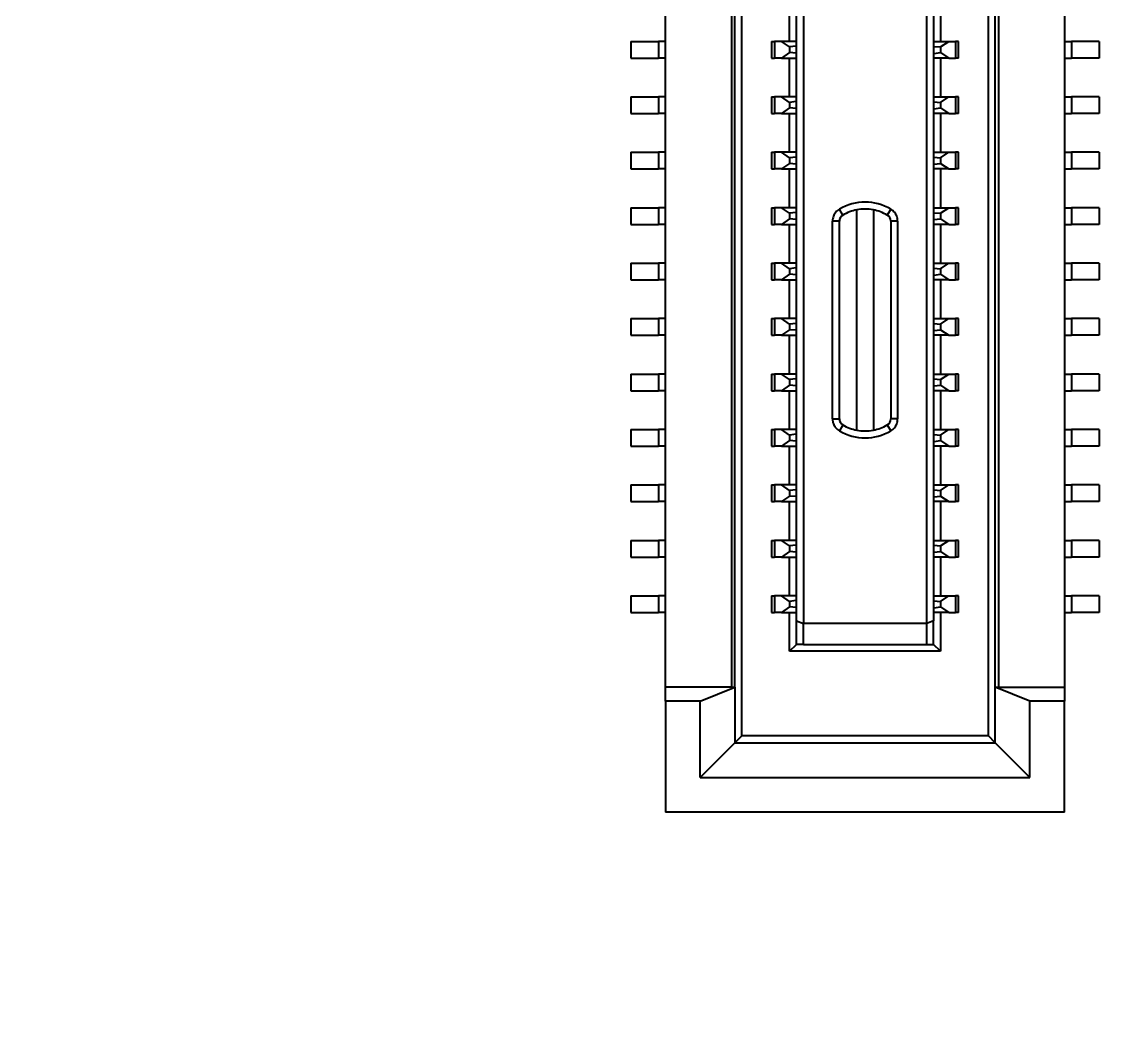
# Model space of a CAD drawing. Header units: millimetres. Extents: x 15 to 205, y 5 to 292.
# Drawn here: x 95.84 to 103.79, y 188.29 to 195.48 of the extents above; entities that cross this region are included whole.
import ezdxf

# ---------------------------------------------------------------- set-up
doc = ezdxf.new("R2010")
doc.units = ezdxf.units.MM
doc.layers.add('Geometries', color=7, linetype='Continuous')

msp = doc.modelspace()

# ---------------------------------------------------------------- linework, layer by layer
at = {"layer": 'Geometries', "linetype": 'Continuous', "lineweight": 40}
for p, q in [((101.035, 190.33), (101.035, 201.83)), ((102.815, 190.33), (102.815, 201.83)), ((100.96, 201.48), (100.96, 190.68)), ((100.985, 190.68), (100.985, 201.48)), ((102.865, 190.68), (102.865, 201.48)), ((102.89, 190.68), (102.89, 201.48)), ((101.48, 201.02), (101.48, 191.14)), ((102.37, 191.14), (102.37, 201.02)), ((100.485, 195.34), (100.485, 195.62)), ((101.38, 195.34), (101.38, 195.62)), ((101.43, 195.34), (101.43, 195.62)), ((102.42, 195.62), (102.42, 195.34)), ((102.47, 195.62), (102.47, 195.34)), ((103.365, 195.62), (103.365, 195.34)), ((100.235, 195.34), (100.235, 195.22)), ((100.235, 195.34), (100.435, 195.34)), ((100.435, 195.34), (100.435, 195.22)), ((100.485, 195.34), (100.435, 195.34)), ((100.485, 195.22), (100.485, 195.34)), ((101.25, 195.34), (101.2718, 195.34)), ((101.25, 195.34), (101.25, 195.22)), ((101.3213, 195.34), (101.2718, 195.34)), ((101.2718, 195.34), (101.2718, 195.22)), ((101.38, 195.34), (101.3213, 195.34)), ((101.38, 195.3), (101.3213, 195.34)), ((101.43, 195.34), (101.38, 195.34)), ((101.4275, 195.3059), (101.38, 195.3)), ((101.43, 195.22), (101.43, 195.34)), ((102.42, 195.34), (102.47, 195.34)), ((102.42, 195.34), (102.42, 195.2202)), ((102.47, 195.34), (102.5287, 195.34)), ((102.47, 195.3), (102.5287, 195.34)), ((102.5287, 195.34), (102.5782, 195.34)), ((102.6, 195.34), (102.5782, 195.34)), ((102.5782, 195.34), (102.5782, 195.22)), ((102.6, 195.22), (102.6, 195.34)), ((103.365, 195.34), (103.415, 195.34)), ((103.365, 195.34), (103.365, 195.22)), ((103.615, 195.34), (103.415, 195.34)), ((103.415, 195.34), (103.415, 195.22)), ((103.615, 195.34), (103.615, 195.22)), ((101.38, 195.26), (101.3213, 195.22)), ((101.38, 195.3), (101.38, 195.26)), ((101.4275, 195.2556), (101.38, 195.26)), ((102.4225, 195.3045), (102.47, 195.3)), ((102.4225, 195.2541), (102.47, 195.26)), ((102.47, 195.3), (102.47, 195.26)), ((102.47, 195.26), (102.5287, 195.22)), ((100.235, 195.22), (100.435, 195.22)), ((100.485, 195.22), (100.435, 195.22)), ((100.485, 194.94), (100.485, 195.22)), ((101.25, 195.22), (101.2718, 195.22)), ((101.3213, 195.22), (101.2718, 195.22)), ((101.3213, 195.22), (101.38, 195.22)), ((101.38, 194.94), (101.38, 195.22)), ((101.38, 195.22), (101.43, 195.22)), ((101.43, 194.94), (101.43, 195.22)), ((102.42, 195.2202), (102.42, 195.22)), ((102.47, 195.22), (102.42, 195.22)), ((102.42, 195.22), (102.42, 194.94)), ((102.47, 195.22), (102.47, 194.94)), ((102.5213, 195.22), (102.47, 195.22)), ((102.5213, 195.22), (102.5214, 195.22)), ((102.5287, 195.22), (102.5214, 195.22)), ((102.5287, 195.22), (102.5782, 195.22)), ((102.6, 195.22), (102.5782, 195.22)), ((103.365, 195.22), (103.415, 195.22)), ((103.365, 195.22), (103.365, 194.94)), ((103.615, 195.22), (103.415, 195.22)), ((100.235, 194.94), (100.435, 194.94)), ((100.235, 194.94), (100.235, 194.82)), ((100.485, 194.94), (100.435, 194.94)), ((100.435, 194.94), (100.435, 194.82)), ((100.485, 194.82), (100.485, 194.94)), ((101.25, 194.94), (101.2718, 194.94)), ((101.25, 194.94), (101.25, 194.82)), ((101.3213, 194.94), (101.2718, 194.94)), ((101.2718, 194.94), (101.2718, 194.82)), ((101.38, 194.9), (101.3213, 194.94)), ((101.38, 194.94), (101.3213, 194.94)), ((101.43, 194.94), (101.38, 194.94)), ((101.43, 194.82), (101.43, 194.94)), ((102.42, 194.94), (102.47, 194.94)), ((102.42, 194.94), (102.42, 194.8372)), ((102.47, 194.9), (102.5287, 194.94)), ((102.47, 194.94), (102.5287, 194.94)), ((102.5287, 194.94), (102.5782, 194.94)), ((102.6, 194.94), (102.5782, 194.94)), ((102.5782, 194.94), (102.5782, 194.82)), ((102.6, 194.82), (102.6, 194.94)), ((103.365, 194.94), (103.415, 194.94)), ((103.365, 194.94), (103.365, 194.82)), ((103.415, 194.94), (103.415, 194.82)), ((103.615, 194.94), (103.415, 194.94)), ((103.615, 194.94), (103.615, 194.82)), ((101.38, 194.86), (101.3213, 194.82)), ((101.4275, 194.9059), (101.38, 194.9)), ((101.38, 194.9), (101.38, 194.86)), ((101.4275, 194.8556), (101.38, 194.86)), ((102.42, 194.8372), (102.42, 194.82)), ((102.4225, 194.9045), (102.47, 194.9)), ((102.4225, 194.8541), (102.47, 194.86)), ((102.47, 194.9), (102.47, 194.86)), ((102.47, 194.86), (102.5287, 194.82)), ((100.235, 194.82), (100.435, 194.82)), ((100.485, 194.82), (100.435, 194.82)), ((100.485, 194.54), (100.485, 194.82)), ((101.25, 194.82), (101.2718, 194.82)), ((101.3213, 194.82), (101.2718, 194.82)), ((101.3213, 194.82), (101.38, 194.82)), ((101.38, 194.54), (101.38, 194.82)), ((101.38, 194.82), (101.43, 194.82)), ((101.43, 194.54), (101.43, 194.82)), ((102.47, 194.82), (102.42, 194.82)), ((102.42, 194.82), (102.42, 194.54)), ((102.47, 194.82), (102.47, 194.54)), ((102.5287, 194.82), (102.47, 194.82)), ((102.5287, 194.82), (102.5782, 194.82)), ((102.6, 194.82), (102.5782, 194.82)), ((103.365, 194.82), (103.415, 194.82)), ((103.365, 194.82), (103.365, 194.54)), ((103.615, 194.82), (103.415, 194.82)), ((100.235, 194.54), (100.235, 194.42)), ((100.235, 194.54), (100.435, 194.54)), ((100.485, 194.54), (100.435, 194.54)), ((100.435, 194.54), (100.435, 194.42)), ((100.485, 194.42), (100.485, 194.54)), ((101.25, 194.54), (101.2718, 194.54)), ((101.25, 194.54), (101.25, 194.42)), ((101.3213, 194.54), (101.2718, 194.54)), ((101.2718, 194.54), (101.2718, 194.42)), ((101.38, 194.54), (101.3213, 194.54)), ((101.38, 194.5), (101.3213, 194.54)), ((101.43, 194.54), (101.38, 194.54)), ((101.43, 194.42), (101.43, 194.54)), ((102.42, 194.54), (102.47, 194.54)), ((102.42, 194.54), (102.42, 194.4202)), ((102.47, 194.54), (102.5287, 194.54)), ((102.47, 194.5), (102.5287, 194.54)), ((102.5287, 194.54), (102.5782, 194.54)), ((102.5782, 194.54), (102.5782, 194.42)), ((102.6, 194.54), (102.5782, 194.54)), ((102.6, 194.42), (102.6, 194.54)), ((103.365, 194.54), (103.415, 194.54)), ((103.365, 194.54), (103.365, 194.42)), ((103.615, 194.54), (103.415, 194.54)), ((103.415, 194.54), (103.415, 194.42)), ((103.615, 194.54), (103.615, 194.42)), ((101.38, 194.46), (101.3213, 194.42)), ((101.4275, 194.5059), (101.38, 194.5)), ((101.38, 194.5), (101.38, 194.46)), ((101.4275, 194.4556), (101.38, 194.46)), ((102.4225, 194.5045), (102.47, 194.5)), ((102.4225, 194.4541), (102.47, 194.46)), ((102.47, 194.5), (102.47, 194.46)), ((102.47, 194.46), (102.5287, 194.42)), ((100.235, 194.42), (100.435, 194.42)), ((100.485, 194.42), (100.435, 194.42)), ((100.485, 194.14), (100.485, 194.42)), ((101.25, 194.42), (101.2718, 194.42)), ((101.3213, 194.42), (101.2718, 194.42)), ((101.3213, 194.42), (101.3285, 194.42)), ((101.3287, 194.42), (101.3285, 194.42)), ((101.3287, 194.42), (101.38, 194.42)), ((101.38, 194.14), (101.38, 194.42)), ((101.38, 194.42), (101.43, 194.42)), ((101.43, 194.14), (101.43, 194.42)), ((102.42, 194.4202), (102.42, 194.42)), ((102.47, 194.42), (102.42, 194.42)), ((102.42, 194.42), (102.42, 194.14)), ((102.47, 194.42), (102.47, 194.14)), ((102.5287, 194.42), (102.47, 194.42)), ((102.5287, 194.42), (102.5782, 194.42)), ((102.6, 194.42), (102.5782, 194.42)), ((103.365, 194.42), (103.415, 194.42)), ((103.365, 194.42), (103.365, 194.14)), ((103.615, 194.42), (103.415, 194.42)), ((100.235, 194.14), (100.435, 194.14)), ((100.235, 194.14), (100.235, 194.02)), ((100.485, 194.14), (100.435, 194.14)), ((100.435, 194.14), (100.435, 194.02)), ((100.485, 194.02), (100.485, 194.14)), ((101.25, 194.14), (101.25, 194.02)), ((101.25, 194.14), (101.2718, 194.14)), ((101.3213, 194.14), (101.2718, 194.14)), ((101.2718, 194.14), (101.2718, 194.02)), ((101.38, 194.14), (101.3213, 194.14)), ((101.38, 194.1), (101.3213, 194.14)), ((101.43, 194.14), (101.38, 194.14)), ((101.43, 194.02), (101.43, 194.14)), ((101.765, 194.0871), (101.74, 194.1304)), ((101.865, 192.5357), (101.865, 194.1243)), ((101.985, 194.1243), (101.985, 192.5357)), ((102.11, 194.1304), (102.085, 194.0871)), ((102.42, 194.14), (102.47, 194.14)), ((102.42, 194.14), (102.42, 194.0202)), ((102.47, 194.14), (102.5287, 194.14)), ((102.47, 194.1), (102.5287, 194.14)), ((102.5287, 194.14), (102.5782, 194.14)), ((102.6, 194.14), (102.5782, 194.14)), ((102.5782, 194.14), (102.5782, 194.02)), ((102.6, 194.02), (102.6, 194.14)), ((103.365, 194.14), (103.415, 194.14)), ((103.365, 194.14), (103.365, 194.02)), ((103.615, 194.14), (103.415, 194.14)), ((103.415, 194.14), (103.415, 194.02)), ((103.615, 194.14), (103.615, 194.02)), ((101.38, 194.06), (101.3213, 194.02)), ((101.4275, 194.1059), (101.38, 194.1)), ((101.38, 194.1), (101.38, 194.06)), ((101.4275, 194.0556), (101.38, 194.06)), ((101.74, 194.0438), (101.69, 194.0438)), ((101.69, 192.6162), (101.69, 194.0438)), ((101.74, 192.6162), (101.74, 194.0438)), ((102.11, 194.0438), (102.11, 192.6162)), ((102.16, 194.0438), (102.11, 194.0438)), ((102.16, 194.0438), (102.16, 192.6162)), ((102.4225, 194.1045), (102.47, 194.1)), ((102.4225, 194.0541), (102.47, 194.06)), ((102.47, 194.1), (102.47, 194.06)), ((102.47, 194.06), (102.5287, 194.02)), ((100.235, 194.02), (100.435, 194.02)), ((100.485, 194.02), (100.435, 194.02)), ((100.485, 193.74), (100.485, 194.02)), ((101.25, 194.02), (101.2718, 194.02)), ((101.3213, 194.02), (101.2718, 194.02)), ((101.3213, 194.02), (101.38, 194.02)), ((101.38, 193.74), (101.38, 194.02)), ((101.38, 194.02), (101.43, 194.02)), ((101.43, 193.74), (101.43, 194.02)), ((102.42, 194.0202), (102.42, 194.02)), ((102.47, 194.02), (102.42, 194.02)), ((102.42, 194.02), (102.42, 193.74)), ((102.47, 194.02), (102.47, 193.74)), ((102.5287, 194.02), (102.47, 194.02)), ((102.5287, 194.02), (102.5782, 194.02)), ((102.6, 194.02), (102.5782, 194.02)), ((103.365, 194.02), (103.415, 194.02)), ((103.365, 194.02), (103.365, 193.74)), ((103.615, 194.02), (103.415, 194.02)), ((100.235, 193.74), (100.435, 193.74)), ((100.235, 193.74), (100.235, 193.62)), ((100.485, 193.74), (100.435, 193.74)), ((100.435, 193.74), (100.435, 193.62)), ((100.485, 193.62), (100.485, 193.74)), ((101.25, 193.74), (101.2718, 193.74)), ((101.25, 193.74), (101.25, 193.62)), ((101.3213, 193.74), (101.2718, 193.74)), ((101.2718, 193.74), (101.2718, 193.62)), ((101.38, 193.74), (101.3213, 193.74)), ((101.38, 193.7), (101.3213, 193.74)), ((101.43, 193.74), (101.38, 193.74)), ((101.43, 193.62), (101.43, 193.74)), ((102.42, 193.74), (102.47, 193.74)), ((102.42, 193.74), (102.42, 193.7395)), ((102.42, 193.7395), (102.42, 193.62)), ((102.47, 193.74), (102.5287, 193.74)), ((102.47, 193.7), (102.5287, 193.74)), ((102.5287, 193.74), (102.5782, 193.74)), ((102.6, 193.74), (102.5782, 193.74)), ((102.5782, 193.74), (102.5782, 193.62)), ((102.6, 193.62), (102.6, 193.74)), ((103.365, 193.74), (103.415, 193.74)), ((103.365, 193.74), (103.365, 193.62)), ((103.415, 193.74), (103.415, 193.62)), ((103.615, 193.74), (103.415, 193.74)), ((103.615, 193.74), (103.615, 193.62)), ((101.38, 193.66), (101.3213, 193.62)), ((101.4275, 193.7059), (101.38, 193.7)), ((101.38, 193.7), (101.38, 193.66)), ((101.4275, 193.6556), (101.38, 193.66)), ((102.4225, 193.7045), (102.47, 193.7)), ((102.4225, 193.6541), (102.47, 193.66)), ((102.47, 193.7), (102.47, 193.66)), ((102.47, 193.66), (102.5287, 193.62)), ((100.235, 193.62), (100.435, 193.62)), ((100.485, 193.62), (100.435, 193.62)), ((100.485, 193.34), (100.485, 193.62)), ((101.25, 193.62), (101.2718, 193.62)), ((101.3213, 193.62), (101.2718, 193.62)), ((101.3213, 193.62), (101.38, 193.62)), ((101.38, 193.34), (101.38, 193.62)), ((101.38, 193.62), (101.43, 193.62)), ((101.43, 193.34), (101.43, 193.62)), ((102.47, 193.62), (102.42, 193.62)), ((102.42, 193.62), (102.42, 193.34)), ((102.47, 193.62), (102.47, 193.34)), ((102.5287, 193.62), (102.47, 193.62)), ((102.5287, 193.62), (102.5782, 193.62)), ((102.6, 193.62), (102.5782, 193.62)), ((103.365, 193.62), (103.415, 193.62)), ((103.365, 193.62), (103.365, 193.34)), ((103.615, 193.62), (103.415, 193.62)), ((100.235, 193.34), (100.435, 193.34)), ((100.235, 193.34), (100.235, 193.22)), ((100.485, 193.34), (100.435, 193.34)), ((100.435, 193.34), (100.435, 193.22)), ((100.485, 193.22), (100.485, 193.34)), ((101.25, 193.34), (101.2718, 193.34)), ((101.25, 193.34), (101.25, 193.22)), ((101.3213, 193.34), (101.2718, 193.34)), ((101.2718, 193.34), (101.2718, 193.22)), ((101.38, 193.3), (101.3213, 193.34)), ((101.38, 193.34), (101.3213, 193.34)), ((101.43, 193.34), (101.38, 193.34)), ((101.43, 193.22), (101.43, 193.34)), ((102.42, 193.34), (102.47, 193.34)), ((102.42, 193.34), (102.42, 193.2202)), ((102.47, 193.3), (102.5287, 193.34)), ((102.47, 193.34), (102.5287, 193.34)), ((102.5287, 193.34), (102.5782, 193.34)), ((102.6, 193.34), (102.5782, 193.34)), ((102.5782, 193.34), (102.5782, 193.22)), ((102.6, 193.22), (102.6, 193.34)), ((103.365, 193.34), (103.415, 193.34)), ((103.365, 193.34), (103.365, 193.22)), ((103.615, 193.34), (103.415, 193.34)), ((103.415, 193.34), (103.415, 193.22)), ((103.615, 193.34), (103.615, 193.22)), ((101.38, 193.26), (101.3213, 193.22)), ((101.4275, 193.3059), (101.38, 193.3)), ((101.38, 193.3), (101.38, 193.26)), ((101.4275, 193.2556), (101.38, 193.26)), ((102.4225, 193.3045), (102.47, 193.3)), ((102.4225, 193.2541), (102.47, 193.26)), ((102.47, 193.3), (102.47, 193.26)), ((102.47, 193.26), (102.5287, 193.22)), ((100.235, 193.22), (100.435, 193.22)), ((100.485, 193.22), (100.435, 193.22)), ((100.485, 192.94), (100.485, 193.22)), ((101.25, 193.22), (101.2718, 193.22)), ((101.3213, 193.22), (101.2718, 193.22)), ((101.3213, 193.22), (101.38, 193.22)), ((101.38, 192.94), (101.38, 193.22)), ((101.38, 193.22), (101.43, 193.22)), ((101.43, 192.94), (101.43, 193.22)), ((102.42, 193.2202), (102.42, 193.22)), ((102.47, 193.22), (102.42, 193.22)), ((102.42, 193.22), (102.42, 192.94)), ((102.47, 193.22), (102.47, 192.94)), ((102.5213, 193.22), (102.47, 193.22)), ((102.5213, 193.22), (102.5214, 193.22)), ((102.5287, 193.22), (102.5214, 193.22)), ((102.5287, 193.22), (102.5782, 193.22)), ((102.6, 193.22), (102.5782, 193.22)), ((103.365, 193.22), (103.415, 193.22)), ((103.365, 193.22), (103.365, 192.94)), ((103.615, 193.22), (103.415, 193.22)), ((100.235, 192.94), (100.435, 192.94)), ((100.235, 192.94), (100.235, 192.82)), ((100.485, 192.94), (100.435, 192.94)), ((100.435, 192.94), (100.435, 192.82)), ((100.485, 192.82), (100.485, 192.94)), ((101.25, 192.94), (101.2718, 192.94)), ((101.25, 192.94), (101.25, 192.82)), ((101.3213, 192.94), (101.2718, 192.94)), ((101.2718, 192.94), (101.2718, 192.82)), ((101.38, 192.94), (101.3213, 192.94)), ((101.38, 192.9), (101.3213, 192.94)), ((101.43, 192.94), (101.38, 192.94)), ((101.43, 192.82), (101.43, 192.94)), ((102.42, 192.94), (102.47, 192.94)), ((102.42, 192.94), (102.42, 192.8202)), ((102.47, 192.94), (102.5287, 192.94)), ((102.47, 192.9), (102.5287, 192.94)), ((102.5287, 192.94), (102.5782, 192.94)), ((102.6, 192.94), (102.5782, 192.94)), ((102.5782, 192.94), (102.5782, 192.82)), ((102.6, 192.82), (102.6, 192.94)), ((103.365, 192.94), (103.415, 192.94)), ((103.365, 192.94), (103.365, 192.82)), ((103.615, 192.94), (103.415, 192.94)), ((103.415, 192.94), (103.415, 192.82)), ((103.615, 192.94), (103.615, 192.82)), ((101.38, 192.86), (101.3213, 192.82)), ((101.4275, 192.9059), (101.38, 192.9)), ((101.38, 192.9), (101.38, 192.86)), ((101.4275, 192.8556), (101.38, 192.86)), ((102.4225, 192.9045), (102.47, 192.9)), ((102.4225, 192.8541), (102.47, 192.86)), ((102.47, 192.9), (102.47, 192.86)), ((102.47, 192.86), (102.5287, 192.82)), ((100.235, 192.82), (100.435, 192.82)), ((100.485, 192.82), (100.435, 192.82)), ((100.485, 192.54), (100.485, 192.82)), ((101.25, 192.82), (101.2718, 192.82)), ((101.3213, 192.82), (101.2718, 192.82)), ((101.3213, 192.82), (101.38, 192.82)), ((101.38, 192.54), (101.38, 192.82)), ((101.38, 192.82), (101.43, 192.82)), ((101.43, 192.54), (101.43, 192.82)), ((102.42, 192.8202), (102.42, 192.82)), ((102.47, 192.82), (102.42, 192.82)), ((102.42, 192.82), (102.42, 192.54)), ((102.47, 192.82), (102.47, 192.54)), ((102.5287, 192.82), (102.47, 192.82)), ((102.5287, 192.82), (102.5782, 192.82)), ((102.6, 192.82), (102.5782, 192.82)), ((103.365, 192.82), (103.415, 192.82)), ((103.365, 192.82), (103.365, 192.54)), ((103.615, 192.82), (103.415, 192.82)), ((101.69, 192.6162), (101.74, 192.6162)), ((102.16, 192.6162), (102.11, 192.6162)), ((100.235, 192.54), (100.435, 192.54)), ((100.235, 192.54), (100.235, 192.42)), ((100.485, 192.54), (100.435, 192.54)), ((100.435, 192.54), (100.435, 192.42)), ((100.485, 192.42), (100.485, 192.54)), ((101.25, 192.54), (101.2718, 192.54)), ((101.25, 192.54), (101.25, 192.42)), ((101.3213, 192.54), (101.2718, 192.54)), ((101.2718, 192.54), (101.2718, 192.42)), ((101.38, 192.5), (101.3213, 192.54)), ((101.38, 192.54), (101.3213, 192.54)), ((101.43, 192.54), (101.38, 192.54)), ((101.43, 192.42), (101.43, 192.54)), ((101.765, 192.5729), (101.74, 192.5296)), ((102.085, 192.5729), (102.11, 192.5296)), ((102.42, 192.54), (102.47, 192.54)), ((102.42, 192.54), (102.42, 192.4202)), ((102.47, 192.54), (102.5287, 192.54)), ((102.47, 192.5), (102.5287, 192.54)), ((102.5287, 192.54), (102.5782, 192.54)), ((102.6, 192.54), (102.5782, 192.54)), ((102.5782, 192.54), (102.5782, 192.42)), ((102.6, 192.42), (102.6, 192.54)), ((103.365, 192.54), (103.415, 192.54)), ((103.365, 192.54), (103.365, 192.42)), ((103.415, 192.54), (103.415, 192.42)), ((103.615, 192.54), (103.415, 192.54)), ((103.615, 192.54), (103.615, 192.42)), ((101.38, 192.46), (101.3213, 192.42)), ((101.4275, 192.5059), (101.38, 192.5)), ((101.38, 192.5), (101.38, 192.46)), ((101.4275, 192.4556), (101.38, 192.46)), ((102.4225, 192.5045), (102.47, 192.5)), ((102.4225, 192.4541), (102.47, 192.46)), ((102.47, 192.5), (102.47, 192.46)), ((102.47, 192.46), (102.5287, 192.42)), ((100.235, 192.42), (100.435, 192.42)), ((100.485, 192.42), (100.435, 192.42)), ((100.485, 192.14), (100.485, 192.42)), ((101.25, 192.42), (101.2718, 192.42)), ((101.3213, 192.42), (101.2718, 192.42)), ((101.3213, 192.42), (101.38, 192.42)), ((101.38, 192.14), (101.38, 192.42)), ((101.38, 192.42), (101.43, 192.42)), ((101.43, 192.14), (101.43, 192.42)), ((102.42, 192.4202), (102.42, 192.42)), ((102.47, 192.42), (102.42, 192.42)), ((102.42, 192.42), (102.42, 192.14)), ((102.47, 192.42), (102.47, 192.14)), ((102.5287, 192.42), (102.47, 192.42)), ((102.5287, 192.42), (102.5782, 192.42)), ((102.6, 192.42), (102.5782, 192.42)), ((103.365, 192.42), (103.415, 192.42)), ((103.365, 192.42), (103.365, 192.14)), ((103.615, 192.42), (103.415, 192.42)), ((100.235, 192.14), (100.235, 192.02)), ((100.235, 192.14), (100.435, 192.14)), ((100.435, 192.14), (100.435, 192.02)), ((100.485, 192.14), (100.435, 192.14)), ((100.485, 192.02), (100.485, 192.14)), ((101.25, 192.14), (101.2718, 192.14)), ((101.25, 192.14), (101.25, 192.02)), ((101.2718, 192.14), (101.2718, 192.02)), ((101.3213, 192.14), (101.2718, 192.14)), ((101.38, 192.14), (101.3213, 192.14)), ((101.38, 192.1), (101.3213, 192.14)), ((101.43, 192.14), (101.38, 192.14)), ((101.43, 192.02), (101.43, 192.14)), ((102.42, 192.14), (102.47, 192.14)), ((102.42, 192.14), (102.42, 192.1388)), ((102.42, 192.1388), (102.42, 192.02)), ((102.47, 192.14), (102.5287, 192.14)), ((102.47, 192.1), (102.5287, 192.14)), ((102.5287, 192.14), (102.5782, 192.14)), ((102.5782, 192.14), (102.5782, 192.02)), ((102.6, 192.14), (102.5782, 192.14)), ((102.6, 192.02), (102.6, 192.14)), ((103.365, 192.14), (103.415, 192.14)), ((103.365, 192.14), (103.365, 192.02)), ((103.415, 192.14), (103.415, 192.02)), ((103.615, 192.14), (103.415, 192.14)), ((103.615, 192.14), (103.615, 192.02)), ((101.38, 192.06), (101.3213, 192.02)), ((101.4275, 192.1059), (101.38, 192.1)), ((101.38, 192.1), (101.38, 192.06)), ((101.4275, 192.0556), (101.38, 192.06)), ((102.4225, 192.1045), (102.47, 192.1)), ((102.4225, 192.0541), (102.47, 192.06)), ((102.47, 192.1), (102.47, 192.06)), ((102.47, 192.06), (102.5287, 192.02)), ((100.235, 192.02), (100.435, 192.02)), ((100.485, 192.02), (100.435, 192.02)), ((100.485, 191.74), (100.485, 192.02)), ((101.25, 192.02), (101.2718, 192.02)), ((101.3213, 192.02), (101.2718, 192.02)), ((101.3213, 192.02), (101.38, 192.02)), ((101.38, 191.74), (101.38, 192.02)), ((101.38, 192.02), (101.43, 192.02)), ((101.43, 191.74), (101.43, 192.02)), ((102.42, 192.02), (102.42, 191.74)), ((102.47, 192.02), (102.42, 192.02)), ((102.47, 192.02), (102.47, 191.74)), ((102.5287, 192.02), (102.47, 192.02)), ((102.5287, 192.02), (102.5782, 192.02)), ((102.6, 192.02), (102.5782, 192.02)), ((103.365, 192.02), (103.415, 192.02)), ((103.365, 192.02), (103.365, 191.74)), ((103.615, 192.02), (103.415, 192.02)), ((100.235, 191.74), (100.435, 191.74)), ((100.235, 191.74), (100.235, 191.62)), ((100.485, 191.74), (100.435, 191.74)), ((100.435, 191.74), (100.435, 191.62)), ((100.485, 191.62), (100.485, 191.74)), ((101.25, 191.74), (101.2718, 191.74)), ((101.25, 191.74), (101.25, 191.62)), ((101.3213, 191.74), (101.2718, 191.74)), ((101.2718, 191.74), (101.2718, 191.62)), ((101.38, 191.7), (101.3213, 191.74)), ((101.38, 191.74), (101.3213, 191.74)), ((101.43, 191.74), (101.38, 191.74)), ((101.43, 191.62), (101.43, 191.74)), ((102.42, 191.74), (102.47, 191.74)), ((102.42, 191.74), (102.42, 191.7388)), ((102.42, 191.7388), (102.42, 191.62)), ((102.47, 191.7), (102.5287, 191.74)), ((102.47, 191.74), (102.5287, 191.74)), ((102.5287, 191.74), (102.5782, 191.74)), ((102.5782, 191.74), (102.5782, 191.62)), ((102.6, 191.74), (102.5782, 191.74)), ((102.6, 191.62), (102.6, 191.74)), ((103.365, 191.74), (103.415, 191.74)), ((103.365, 191.74), (103.365, 191.62)), ((103.615, 191.74), (103.415, 191.74)), ((103.415, 191.74), (103.415, 191.62)), ((103.615, 191.74), (103.615, 191.62)), ((101.38, 191.66), (101.3213, 191.62)), ((101.4275, 191.7059), (101.38, 191.7)), ((101.38, 191.7), (101.38, 191.66)), ((101.4275, 191.6556), (101.38, 191.66)), ((102.4225, 191.7045), (102.47, 191.7)), ((102.4225, 191.6541), (102.47, 191.66)), ((102.47, 191.7), (102.47, 191.66)), ((102.47, 191.66), (102.5287, 191.62)), ((100.235, 191.62), (100.435, 191.62)), ((100.485, 191.62), (100.435, 191.62)), ((100.485, 191.34), (100.485, 191.62)), ((101.25, 191.62), (101.2718, 191.62)), ((101.3213, 191.62), (101.2718, 191.62)), ((101.3213, 191.62), (101.38, 191.62)), ((101.38, 191.34), (101.38, 191.62)), ((101.38, 191.62), (101.43, 191.62)), ((101.43, 191.34), (101.43, 191.62)), ((102.47, 191.62), (102.42, 191.62)), ((102.42, 191.62), (102.42, 191.34)), ((102.47, 191.62), (102.47, 191.34)), ((102.5287, 191.62), (102.47, 191.62)), ((102.5287, 191.62), (102.5782, 191.62)), ((102.6, 191.62), (102.5782, 191.62)), ((103.365, 191.62), (103.365, 191.34)), ((103.365, 191.62), (103.415, 191.62)), ((103.615, 191.62), (103.415, 191.62)), ((100.235, 191.34), (100.435, 191.34)), ((100.235, 191.34), (100.235, 191.22)), ((100.435, 191.34), (100.435, 191.22)), ((100.485, 191.34), (100.435, 191.34)), ((100.485, 191.22), (100.485, 191.34)), ((101.25, 191.34), (101.2718, 191.34)), ((101.25, 191.34), (101.25, 191.22)), ((101.3213, 191.34), (101.2718, 191.34)), ((101.2718, 191.34), (101.2718, 191.22)), ((101.38, 191.34), (101.3213, 191.34)), ((101.38, 191.3), (101.3213, 191.34)), ((101.43, 191.34), (101.38, 191.34)), ((101.43, 191.22), (101.43, 191.34)), ((102.42, 191.34), (102.47, 191.34)), ((102.42, 191.34), (102.42, 191.3388)), ((102.42, 191.3388), (102.42, 191.22)), ((102.47, 191.34), (102.5287, 191.34)), ((102.47, 191.3), (102.5287, 191.34)), ((102.5287, 191.34), (102.5782, 191.34)), ((102.6, 191.34), (102.5782, 191.34)), ((102.5782, 191.34), (102.5782, 191.22)), ((102.6, 191.22), (102.6, 191.34)), ((103.365, 191.34), (103.415, 191.34)), ((103.365, 191.34), (103.365, 191.22)), ((103.415, 191.34), (103.415, 191.22)), ((103.615, 191.34), (103.415, 191.34)), ((103.615, 191.34), (103.615, 191.22)), ((101.38, 191.26), (101.3213, 191.22)), ((101.4275, 191.3059), (101.38, 191.3)), ((101.38, 191.3), (101.38, 191.26)), ((101.4275, 191.2556), (101.38, 191.26)), ((102.4225, 191.3045), (102.47, 191.3)), ((102.4225, 191.2541), (102.47, 191.26)), ((102.47, 191.3), (102.47, 191.26)), ((102.47, 191.26), (102.5287, 191.22)), ((100.235, 191.22), (100.435, 191.22)), ((100.485, 191.22), (100.435, 191.22)), ((100.485, 190.68), (100.485, 191.22)), ((101.25, 191.22), (101.2718, 191.22)), ((101.3213, 191.22), (101.2718, 191.22)), ((101.3213, 191.22), (101.3285, 191.22)), ((101.3285, 191.22), (101.3287, 191.22)), ((101.3287, 191.22), (101.38, 191.22)), ((101.38, 190.94), (101.38, 191.22)), ((101.38, 191.22), (101.43, 191.22)), ((101.43, 191.1607), (101.43, 191.22)), ((102.47, 191.22), (102.42, 191.22)), ((102.42, 191.22), (102.42, 191.1607)), ((102.47, 191.22), (102.47, 190.94)), ((102.5287, 191.22), (102.47, 191.22)), ((102.5287, 191.22), (102.5782, 191.22)), ((102.6, 191.22), (102.5782, 191.22)), ((103.365, 191.22), (103.415, 191.22)), ((103.365, 191.22), (103.365, 190.68)), ((103.615, 191.22), (103.415, 191.22)), ((101.43, 190.99), (101.43, 191.1607)), ((101.43, 191.1607), (101.48, 191.14)), ((101.48, 190.99), (101.48, 191.14)), ((102.37, 191.14), (101.48, 191.14)), ((102.42, 191.1607), (102.37, 191.14)), ((102.37, 190.99), (102.37, 191.14)), ((102.42, 190.99), (102.42, 191.1607)), ((101.38, 190.94), (101.43, 190.99)), ((102.47, 190.94), (101.38, 190.94)), ((101.48, 190.99), (101.43, 190.99)), ((101.48, 190.99), (102.37, 190.99)), ((102.37, 190.99), (102.42, 190.99)), ((102.47, 190.94), (102.42, 190.99)), ((100.485, 190.58), (100.485, 190.68)), ((100.96, 190.68), (100.485, 190.68)), ((100.735, 190.58), (100.985, 190.68)), ((100.96, 190.68), (100.985, 190.68)), ((100.985, 190.68), (100.985, 190.28)), ((102.865, 190.68), (102.89, 190.68)), ((103.115, 190.58), (102.865, 190.68)), ((102.865, 190.28), (102.865, 190.68)), ((102.89, 190.68), (103.365, 190.68)), ((103.365, 190.68), (103.365, 190.58)), ((100.485, 190.58), (100.485, 189.78)), ((100.735, 190.58), (100.485, 190.58)), ((100.735, 190.03), (100.735, 190.58)), ((103.365, 190.58), (103.115, 190.58)), ((103.115, 190.03), (103.115, 190.58)), ((103.365, 189.78), (103.365, 190.58)), ((100.985, 190.28), (101.035, 190.33)), ((102.815, 190.33), (101.035, 190.33)), ((102.865, 190.28), (102.815, 190.33)), ((100.735, 190.03), (100.985, 190.28)), ((100.985, 190.28), (102.865, 190.28)), ((103.115, 190.03), (102.865, 190.28)), ((100.735, 190.03), (103.115, 190.03)), ((103.365, 189.78), (100.485, 189.78))]:
    msp.add_line(p, q, dxfattribs=at)
at = {"layer": 'Geometries', "linetype": 'Continuous', "lineweight": 40, "flags": 128}
for points in [[(101.74, 194.1304), (101.7326, 194.1257), (101.7257, 194.1204), (101.7191, 194.1142), (101.7131, 194.1074), (101.7082, 194.1009), (101.7039, 194.094), (101.7, 194.0866), (101.6968, 194.0789), (101.694, 194.0705), (101.692, 194.0619), (101.6907, 194.0529), (101.6901, 194.0438)], [(102.16, 194.0438), (102.1596, 194.0526), (102.1584, 194.0613), (102.1564, 194.0701), (102.1535, 194.0787), (102.1503, 194.0862), (102.1465, 194.0934), (102.142, 194.1004), (102.137, 194.1071), (102.1311, 194.1136), (102.1246, 194.1197), (102.1175, 194.1253), (102.11, 194.1304)], [(101.69, 192.6162), (101.6904, 192.6074), (101.6916, 192.5988), (101.6936, 192.59), (101.6965, 192.5814), (101.6997, 192.5739), (101.7035, 192.5667), (101.708, 192.5596), (101.713, 192.553), (101.7189, 192.5464), (101.7254, 192.5403), (101.7325, 192.5347), (101.74, 192.5296)], [(102.11, 192.5296), (102.1174, 192.5343), (102.1243, 192.5397), (102.1309, 192.5458), (102.1369, 192.5526), (102.1418, 192.5591), (102.1461, 192.566), (102.15, 192.5734), (102.1532, 192.5811), (102.156, 192.5895), (102.158, 192.5981), (102.1593, 192.6071), (102.1599, 192.6162)]]:
    msp.add_lwpolyline(points, dxfattribs=at)
at = {"layer": 'Geometries', "linetype": 'Continuous', "lineweight": 40}
for centre, radius in [((110, 199.295), 60), ((109.9416, 199.3105), 50.2)]:
    msp.add_circle(centre, radius, dxfattribs=at)
for centre, radius, start, end in [((109.9416, 199.3105), 50, 309.6552, 230.14921), ((101.925, 193.81), 0.37, 60, 120), ((101.925, 193.81), 0.32, 100.80692, 120), ((101.925, 193.81), 0.32, 79.19308, 100.80692), ((101.925, 193.81), 0.32, 60, 79.19308), ((101.79, 194.0438), 0.05, 119.99969, 180.00074), ((102.06, 194.0438), 0.05, 0.00026, 60.00083), ((101.79, 192.6162), 0.05, 180.00026, 240.00059), ((102.06, 192.6162), 0.05, 300.00025, 0.00083), ((101.925, 192.85), 0.37, 240, 300), ((101.925, 192.85), 0.32, 240, 259.19308), ((101.925, 192.85), 0.32, 259.19308, 280.80692), ((101.925, 192.85), 0.32, 280.80692, 300)]:
    msp.add_arc(centre, radius, start, end, dxfattribs=at)

doc.saveas('drawing.dxf')
